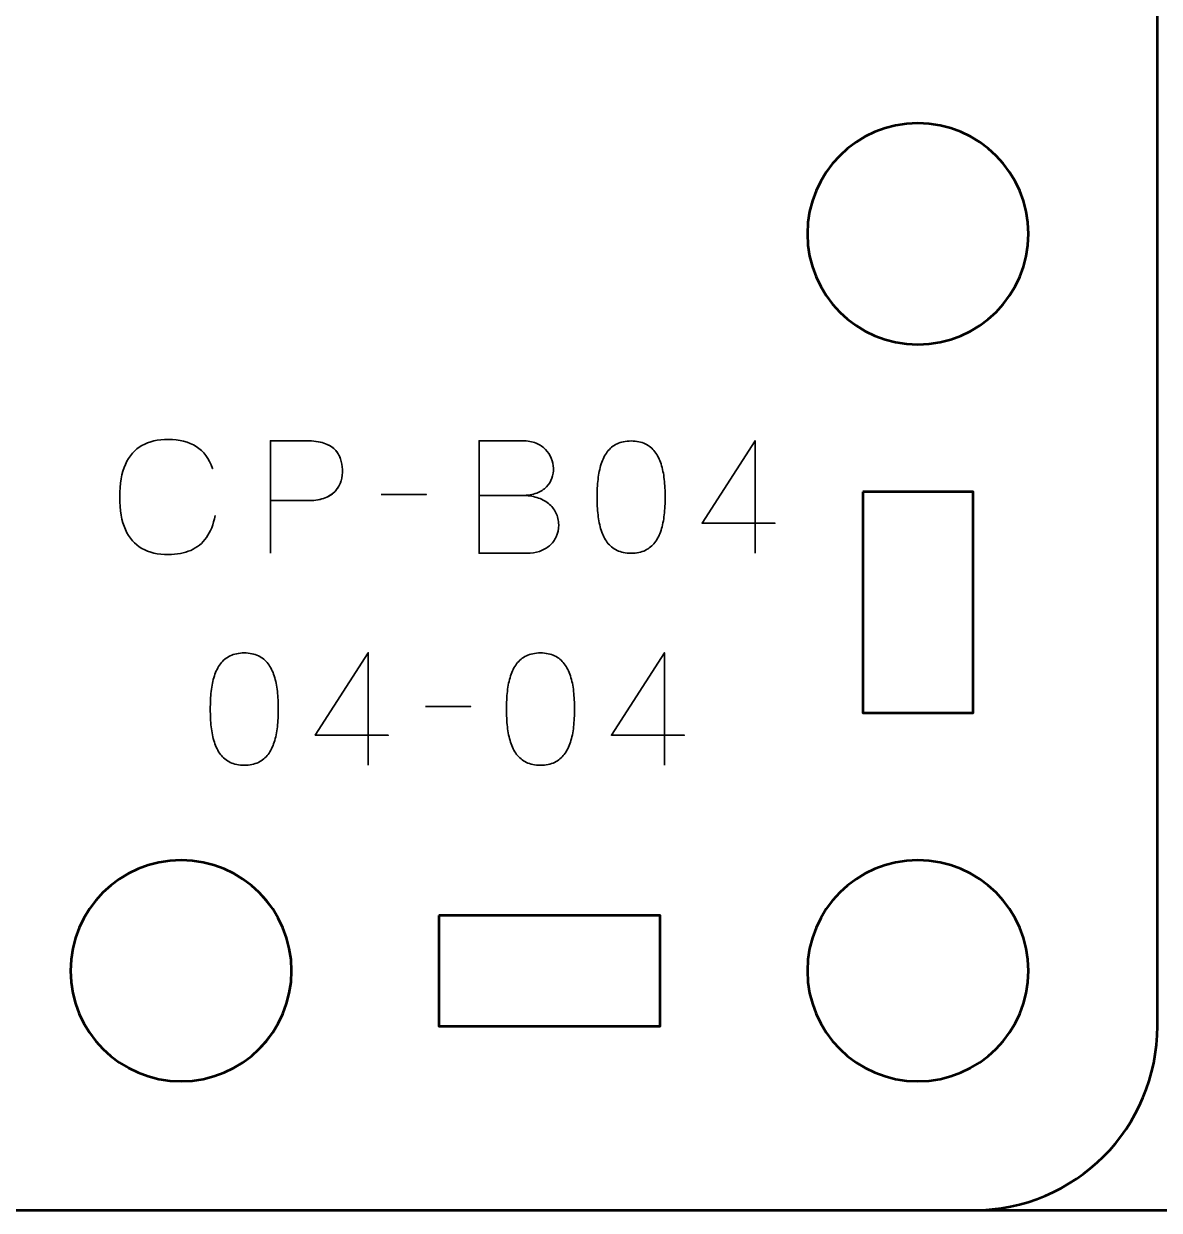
# Model space of a CAD drawing. Header units: centimetres. Extents: x -64.7 to 31.2, y -38.5 to 7.
# Drawn here: x 20.073 to 23.155, y -22.5 to -19.28 of the extents above; entities that cross this region are included whole.
import ezdxf

# ---------------------------------------------------------------- set-up
doc = ezdxf.new("R2010")
doc.units = ezdxf.units.CM
doc.header["$MEASUREMENT"] = 0
doc.layers.add('Layer 1', color=7, linetype='Continuous')

msp = doc.modelspace()

# ---------------------------------------------------------------- linework, layer by layer
at = {"layer": 'Layer 1', "color": 142, "lineweight": 53}
for points, knots in [([(16.35006, -7.19996), (16.35006, -7.19996), (30.64994, -7.19996), (30.64994, -7.19996), (30.64994, -7.19996), (30.92708, -7.19996), (31.15004, -7.42306), (31.15004, -7.70006), (31.15004, -7.70006), (31.15004, -7.70006), (31.15004, -21.99994), (31.15004, -21.99994), (31.15004, -21.99994), (31.15004, -22.27708), (30.92708, -22.50004), (30.64994, -22.50004), (30.64994, -22.50004), (30.64994, -22.50004), (16.35006, -22.50004), (16.35006, -22.50004), (16.35006, -22.50004), (16.07306, -22.50004), (15.84996, -22.27708), (15.84996, -21.99994), (15.84996, -21.99994), (15.84996, -21.99994), (15.84996, -7.70006), (15.84996, -7.70006), (15.84996, -7.70006), (15.84996, -7.42306), (16.07306, -7.19996), (16.35006, -7.19996)], [0, 0, 0, 0, 0.125, 0.125, 0.125, 0.125, 0.25, 0.25, 0.25, 0.25, 0.375, 0.375, 0.375, 0.375, 0.5, 0.5, 0.5, 0.5, 0.625, 0.625, 0.625, 0.625, 0.75, 0.75, 0.75, 0.75, 0.875, 0.875, 0.875, 0.875, 1, 1, 1, 1]), ([(20.8, -21.85001), (20.8, -22.01567), (20.66566, -22.15001), (20.5, -22.15001), (20.5, -22.15001), (20.33437, -22.15001), (20.19999, -22.01567), (20.19999, -21.85001), (20.19999, -21.85001), (20.19999, -21.68438), (20.33437, -21.55001), (20.5, -21.55001), (20.5, -21.55001), (20.66566, -21.55001), (20.8, -21.68438), (20.8, -21.85001)], [0, 0, 0, 0, 0.25, 0.25, 0.25, 0.25, 0.5, 0.5, 0.5, 0.5, 0.75, 0.75, 0.75, 0.75, 1, 1, 1, 1]), ([(22.79997, -21.85001), (22.79997, -22.01567), (22.66573, -22.15001), (22.49996, -22.15001), (22.49996, -22.15001), (22.3343, -22.15001), (22.19996, -22.01567), (22.19996, -21.85001), (22.19996, -21.85001), (22.19996, -21.68438), (22.3343, -21.55001), (22.49996, -21.55001), (22.49996, -21.55001), (22.66573, -21.55001), (22.79997, -21.68438), (22.79997, -21.85001)], [0, 0, 0, 0, 0.25, 0.25, 0.25, 0.25, 0.5, 0.5, 0.5, 0.5, 0.75, 0.75, 0.75, 0.75, 1, 1, 1, 1]), ([(21.20005, -21.69994), (21.20005, -21.69994), (21.80005, -21.69994), (21.80005, -21.69994), (21.80005, -21.69994), (21.80005, -21.69994), (21.80005, -21.99994), (21.80005, -21.99994), (21.80005, -21.99994), (21.80005, -21.99994), (21.20005, -21.99994), (21.20005, -21.99994), (21.20005, -21.99994), (21.20005, -21.99994), (21.20005, -21.69994), (21.20005, -21.69994)], [0, 0, 0, 0, 0.25, 0.25, 0.25, 0.25, 0.5, 0.5, 0.5, 0.5, 0.75, 0.75, 0.75, 0.75, 1, 1, 1, 1])]:
    msp.add_open_spline(points, degree=3, knots=knots, dxfattribs=at)
at = {"layer": 'Layer 1', "color": 232, "lineweight": 53}
for points, knots in [([(16.35008, -15.19999), (16.35008, -15.19999), (22.65005, -15.19999), (22.65005, -15.19999), (22.65005, -15.19999), (22.92702, -15.19999), (23.15001, -15.42308), (23.15001, -15.70008), (23.15001, -15.70008), (23.15001, -15.70008), (23.15001, -22.00005), (23.15001, -22.00005), (23.15001, -22.00005), (23.15001, -22.27702), (22.92702, -22.50001), (22.65005, -22.50001), (22.65005, -22.50001), (22.65005, -22.50001), (16.35008, -22.50001), (16.35008, -22.50001), (16.35008, -22.50001), (16.07308, -22.50001), (15.84999, -22.27702), (15.84999, -22.00005), (15.84999, -22.00005), (15.84999, -22.00005), (15.84999, -15.70008), (15.84999, -15.70008), (15.84999, -15.70008), (15.84999, -15.42308), (16.07308, -15.19999), (16.35008, -15.19999)], [0, 0, 0, 0, 0.125, 0.125, 0.125, 0.125, 0.25, 0.25, 0.25, 0.25, 0.375, 0.375, 0.375, 0.375, 0.5, 0.5, 0.5, 0.5, 0.625, 0.625, 0.625, 0.625, 0.75, 0.75, 0.75, 0.75, 0.875, 0.875, 0.875, 0.875, 1, 1, 1, 1]), ([(22.79998, -19.85001), (22.79998, -20.01568), (22.66575, -20.15001), (22.49998, -20.15001), (22.49998, -20.15001), (22.33431, -20.15001), (22.19998, -20.01568), (22.19998, -19.85001), (22.19998, -19.85001), (22.19998, -19.68438), (22.33431, -19.55001), (22.49998, -19.55001), (22.49998, -19.55001), (22.66575, -19.55001), (22.79998, -19.68438), (22.79998, -19.85001)], [0, 0, 0, 0, 0.25, 0.25, 0.25, 0.25, 0.5, 0.5, 0.5, 0.5, 0.75, 0.75, 0.75, 0.75, 1, 1, 1, 1]), ([(22.35005, -20.55006), (22.35005, -20.55006), (22.65005, -20.55006), (22.65005, -20.55006), (22.65005, -20.55006), (22.65005, -20.55006), (22.65005, -21.15007), (22.65005, -21.15007), (22.65005, -21.15007), (22.65005, -21.15007), (22.35005, -21.15007), (22.35005, -21.15007), (22.35005, -21.15007), (22.35005, -21.15007), (22.35005, -20.55006), (22.35005, -20.55006)], [0, 0, 0, 0, 0.25, 0.25, 0.25, 0.25, 0.5, 0.5, 0.5, 0.5, 0.75, 0.75, 0.75, 0.75, 1, 1, 1, 1]), ([(20.80001, -21.84998), (20.80001, -22.01575), (20.66568, -22.14998), (20.50001, -22.14998), (20.50001, -22.14998), (20.33438, -22.14998), (20.20001, -22.01575), (20.20001, -21.84998), (20.20001, -21.84998), (20.20001, -21.68431), (20.33438, -21.54998), (20.50001, -21.54998), (20.50001, -21.54998), (20.66568, -21.54998), (20.80001, -21.68431), (20.80001, -21.84998)], [0, 0, 0, 0, 0.25, 0.25, 0.25, 0.25, 0.5, 0.5, 0.5, 0.5, 0.75, 0.75, 0.75, 0.75, 1, 1, 1, 1]), ([(22.79998, -21.84998), (22.79998, -22.01575), (22.66575, -22.14998), (22.49998, -22.14998), (22.49998, -22.14998), (22.33431, -22.14998), (22.19998, -22.01575), (22.19998, -21.84998), (22.19998, -21.84998), (22.19998, -21.68431), (22.33431, -21.54998), (22.49998, -21.54998), (22.49998, -21.54998), (22.66575, -21.54998), (22.79998, -21.68431), (22.79998, -21.84998)], [0, 0, 0, 0, 0.25, 0.25, 0.25, 0.25, 0.5, 0.5, 0.5, 0.5, 0.75, 0.75, 0.75, 0.75, 1, 1, 1, 1]), ([(21.20006, -21.70005), (21.20006, -21.70005), (21.80007, -21.70005), (21.80007, -21.70005), (21.80007, -21.70005), (21.80007, -21.70005), (21.80007, -22.00005), (21.80007, -22.00005), (21.80007, -22.00005), (21.80007, -22.00005), (21.20006, -22.00005), (21.20006, -22.00005), (21.20006, -22.00005), (21.20006, -22.00005), (21.20006, -21.70005), (21.20006, -21.70005)], [0, 0, 0, 0, 0.25, 0.25, 0.25, 0.25, 0.5, 0.5, 0.5, 0.5, 0.75, 0.75, 0.75, 0.75, 1, 1, 1, 1])]:
    msp.add_open_spline(points, degree=3, knots=knots, dxfattribs=at)
at = {"layer": 'Layer 1', "color": 232, "lineweight": 35}
for points, knots in [([(20.59252, -20.61445), (20.588, -20.63865), (20.5801, -20.65862), (20.56902, -20.67428), (20.56902, -20.67428), (20.55788, -20.68988), (20.54362, -20.70145), (20.52627, -20.709), (20.52627, -20.709), (20.50898, -20.71655), (20.48866, -20.72036), (20.46552, -20.72029), (20.46552, -20.72029), (20.43737, -20.72036), (20.41345, -20.71492), (20.39383, -20.70385), (20.39383, -20.70385), (20.37422, -20.69284), (20.35926, -20.67584), (20.34896, -20.65277), (20.34896, -20.65277), (20.33866, -20.62969), (20.33351, -20.60013), (20.33344, -20.56408), (20.33344, -20.56408), (20.33351, -20.52817), (20.33866, -20.49867), (20.34896, -20.4756), (20.34896, -20.4756), (20.35926, -20.45253), (20.37422, -20.43546), (20.39383, -20.42438), (20.39383, -20.42438), (20.41345, -20.4133), (20.43737, -20.4078), (20.46552, -20.40787), (20.46552, -20.40787), (20.49565, -20.4078), (20.5209, -20.41422), (20.54122, -20.42713), (20.54122, -20.42713), (20.56147, -20.44004), (20.57636, -20.46001), (20.58574, -20.48703), (20.58574, -20.48703), (20.57636, -20.46001), (20.56147, -20.44004), (20.54122, -20.42713), (20.54122, -20.42713), (20.5209, -20.41422), (20.49565, -20.4078), (20.46552, -20.40787), (20.46552, -20.40787), (20.43737, -20.4078), (20.41345, -20.4133), (20.39383, -20.42438), (20.39383, -20.42438), (20.37422, -20.43546), (20.35926, -20.45253), (20.34896, -20.4756), (20.34896, -20.4756), (20.33866, -20.49867), (20.33351, -20.52817), (20.33344, -20.56408), (20.33344, -20.56408), (20.33351, -20.60013), (20.33866, -20.62969), (20.34896, -20.65277), (20.34896, -20.65277), (20.35926, -20.67584), (20.37422, -20.69284), (20.39383, -20.70385), (20.39383, -20.70385), (20.41345, -20.71492), (20.43737, -20.72036), (20.46552, -20.72029), (20.46552, -20.72029), (20.48866, -20.72036), (20.50898, -20.71655), (20.52627, -20.709), (20.52627, -20.709), (20.54362, -20.70145), (20.55788, -20.68988), (20.56902, -20.67428), (20.56902, -20.67428), (20.5801, -20.65862), (20.588, -20.63865), (20.59252, -20.61445)], [0, 0, 0, 0, 0.0454545, 0.0454545, 0.0454545, 0.0454545, 0.0909091, 0.0909091, 0.0909091, 0.0909091, 0.1363636, 0.1363636, 0.1363636, 0.1363636, 0.1818182, 0.1818182, 0.1818182, 0.1818182, 0.2272727, 0.2272727, 0.2272727, 0.2272727, 0.2727273, 0.2727273, 0.2727273, 0.2727273, 0.3181818, 0.3181818, 0.3181818, 0.3181818, 0.3636364, 0.3636364, 0.3636364, 0.3636364, 0.4090909, 0.4090909, 0.4090909, 0.4090909, 0.4545455, 0.4545455, 0.4545455, 0.4545455, 0.5, 0.5, 0.5, 0.5, 0.5454545, 0.5454545, 0.5454545, 0.5454545, 0.5909091, 0.5909091, 0.5909091, 0.5909091, 0.6363636, 0.6363636, 0.6363636, 0.6363636, 0.6818182, 0.6818182, 0.6818182, 0.6818182, 0.7272727, 0.7272727, 0.7272727, 0.7272727, 0.7727273, 0.7727273, 0.7727273, 0.7727273, 0.8181818, 0.8181818, 0.8181818, 0.8181818, 0.8636364, 0.8636364, 0.8636364, 0.8636364, 0.9090909, 0.9090909, 0.9090909, 0.9090909, 0.9545455, 0.9545455, 0.9545455, 0.9545455, 1, 1, 1, 1]), ([(20.74238, -20.7169), (20.74238, -20.7169), (20.74238, -20.41168), (20.74238, -20.41168), (20.74238, -20.41168), (20.74238, -20.41168), (20.83975, -20.41168), (20.83975, -20.41168), (20.83975, -20.41168), (20.85922, -20.41175), (20.87523, -20.41394), (20.88786, -20.41817), (20.88786, -20.41817), (20.90042, -20.42233), (20.9103, -20.42812), (20.91743, -20.43546), (20.91743, -20.43546), (20.92455, -20.44272), (20.92963, -20.45105), (20.93274, -20.46043), (20.93274, -20.46043), (20.93577, -20.46982), (20.93753, -20.47962), (20.93796, -20.49), (20.93796, -20.49), (20.93845, -20.50037), (20.93725, -20.51053), (20.93443, -20.5204), (20.93443, -20.5204), (20.93154, -20.53028), (20.92667, -20.53924), (20.91968, -20.54729), (20.91968, -20.54729), (20.91277, -20.55533), (20.90339, -20.56175), (20.8916, -20.56648), (20.8916, -20.56648), (20.87982, -20.57127), (20.86522, -20.57367), (20.84779, -20.57381), (20.84779, -20.57381), (20.84779, -20.57381), (20.74238, -20.57381), (20.74238, -20.57381), (20.74238, -20.57381), (20.74238, -20.57381), (20.84779, -20.57381), (20.84779, -20.57381), (20.84779, -20.57381), (20.86486, -20.57367), (20.87933, -20.57127), (20.89104, -20.56648), (20.89104, -20.56648), (20.90282, -20.56175), (20.91221, -20.55533), (20.91926, -20.54729), (20.91926, -20.54729), (20.92625, -20.53924), (20.93126, -20.53028), (20.93422, -20.5204), (20.93422, -20.5204), (20.93718, -20.51053), (20.93845, -20.50037), (20.93796, -20.49), (20.93796, -20.49), (20.93753, -20.47962), (20.93577, -20.46982), (20.9326, -20.46043), (20.9326, -20.46043), (20.92949, -20.45105), (20.92427, -20.44272), (20.91714, -20.43546), (20.91714, -20.43546), (20.90995, -20.42812), (20.90007, -20.42233), (20.88751, -20.41817), (20.88751, -20.41817), (20.87488, -20.41394), (20.85901, -20.41175), (20.83975, -20.41168), (20.83975, -20.41168), (20.83975, -20.41168), (20.74238, -20.41168), (20.74238, -20.41168), (20.74238, -20.41168), (20.74238, -20.41168), (20.74238, -20.7169), (20.74238, -20.7169)], [0, 0, 0, 0, 0.0454545, 0.0454545, 0.0454545, 0.0454545, 0.0909091, 0.0909091, 0.0909091, 0.0909091, 0.1363636, 0.1363636, 0.1363636, 0.1363636, 0.1818182, 0.1818182, 0.1818182, 0.1818182, 0.2272727, 0.2272727, 0.2272727, 0.2272727, 0.2727273, 0.2727273, 0.2727273, 0.2727273, 0.3181818, 0.3181818, 0.3181818, 0.3181818, 0.3636364, 0.3636364, 0.3636364, 0.3636364, 0.4090909, 0.4090909, 0.4090909, 0.4090909, 0.4545455, 0.4545455, 0.4545455, 0.4545455, 0.5, 0.5, 0.5, 0.5, 0.5454545, 0.5454545, 0.5454545, 0.5454545, 0.5909091, 0.5909091, 0.5909091, 0.5909091, 0.6363636, 0.6363636, 0.6363636, 0.6363636, 0.6818182, 0.6818182, 0.6818182, 0.6818182, 0.7272727, 0.7272727, 0.7272727, 0.7272727, 0.7727273, 0.7727273, 0.7727273, 0.7727273, 0.8181818, 0.8181818, 0.8181818, 0.8181818, 0.8636364, 0.8636364, 0.8636364, 0.8636364, 0.9090909, 0.9090909, 0.9090909, 0.9090909, 0.9545455, 0.9545455, 0.9545455, 0.9545455, 1, 1, 1, 1]), ([(21.30879, -20.55984), (21.30879, -20.55984), (21.42605, -20.55984), (21.42605, -20.55984), (21.42605, -20.55984), (21.44129, -20.55977), (21.45427, -20.55766), (21.46521, -20.55349), (21.46521, -20.55349), (21.47608, -20.5494), (21.48489, -20.54383), (21.49174, -20.53684), (21.49174, -20.53684), (21.49858, -20.52986), (21.50352, -20.52196), (21.50663, -20.51321), (21.50663, -20.51321), (21.50966, -20.50453), (21.51107, -20.4955), (21.51072, -20.48619), (21.51072, -20.48619), (21.51029, -20.47687), (21.50832, -20.46784), (21.50479, -20.45902), (21.50479, -20.45902), (21.50133, -20.4502), (21.49611, -20.44223), (21.48927, -20.4351), (21.48927, -20.4351), (21.48243, -20.42798), (21.47389, -20.42233), (21.46352, -20.41817), (21.46352, -20.41817), (21.45314, -20.41394), (21.44094, -20.41175), (21.4269, -20.41168), (21.4269, -20.41168), (21.4269, -20.41168), (21.30879, -20.41168), (21.30879, -20.41168), (21.30879, -20.41168), (21.30879, -20.41168), (21.30879, -20.7169), (21.30879, -20.7169), (21.30879, -20.7169), (21.30879, -20.7169), (21.43875, -20.7169), (21.43875, -20.7169), (21.43875, -20.7169), (21.45089, -20.7169), (21.46218, -20.71514), (21.47262, -20.71168), (21.47262, -20.71168), (21.48306, -20.70815), (21.49216, -20.70314), (21.50006, -20.69644), (21.50006, -20.69644), (21.5079, -20.68981), (21.51403, -20.68176), (21.51841, -20.67224), (21.51841, -20.67224), (21.52278, -20.66271), (21.52504, -20.65192), (21.52511, -20.63985), (21.52511, -20.63985), (21.52483, -20.62772), (21.52229, -20.61678), (21.51742, -20.60698), (21.51742, -20.60698), (21.51255, -20.59717), (21.50578, -20.58877), (21.49703, -20.58172), (21.49703, -20.58172), (21.48828, -20.57473), (21.47784, -20.5693), (21.46584, -20.56556), (21.46584, -20.56556), (21.45385, -20.56182), (21.44059, -20.55992), (21.42605, -20.55984), (21.42605, -20.55984), (21.44059, -20.55992), (21.45385, -20.56182), (21.46584, -20.56556), (21.46584, -20.56556), (21.47784, -20.5693), (21.48828, -20.57473), (21.49703, -20.58172), (21.49703, -20.58172), (21.50578, -20.58877), (21.51255, -20.59717), (21.51742, -20.60698), (21.51742, -20.60698), (21.52229, -20.61678), (21.52483, -20.62772), (21.52511, -20.63985), (21.52511, -20.63985), (21.52504, -20.65192), (21.52278, -20.66271), (21.51841, -20.67224), (21.51841, -20.67224), (21.51403, -20.68176), (21.5079, -20.68981), (21.50006, -20.69644), (21.50006, -20.69644), (21.49216, -20.70314), (21.48306, -20.70815), (21.47262, -20.71168), (21.47262, -20.71168), (21.46218, -20.71514), (21.45089, -20.7169), (21.43875, -20.7169), (21.43875, -20.7169), (21.43875, -20.7169), (21.30879, -20.7169), (21.30879, -20.7169), (21.30879, -20.7169), (21.30879, -20.7169), (21.30879, -20.41168), (21.30879, -20.41168), (21.30879, -20.41168), (21.30879, -20.41168), (21.4269, -20.41168), (21.4269, -20.41168), (21.4269, -20.41168), (21.44094, -20.41175), (21.45314, -20.41394), (21.46352, -20.41817), (21.46352, -20.41817), (21.47389, -20.42233), (21.48243, -20.42798), (21.48927, -20.4351), (21.48927, -20.4351), (21.49611, -20.44223), (21.50133, -20.4502), (21.50479, -20.45902), (21.50479, -20.45902), (21.50832, -20.46784), (21.51029, -20.47687), (21.51072, -20.48619), (21.51072, -20.48619), (21.51107, -20.4955), (21.50966, -20.50453), (21.50663, -20.51321), (21.50663, -20.51321), (21.50352, -20.52196), (21.49858, -20.52986), (21.49174, -20.53684), (21.49174, -20.53684), (21.48489, -20.54383), (21.47608, -20.5494), (21.46521, -20.55349), (21.46521, -20.55349), (21.45427, -20.55766), (21.44129, -20.55977), (21.42605, -20.55984), (21.42605, -20.55984), (21.42605, -20.55984), (21.30879, -20.55984), (21.30879, -20.55984)], [0, 0, 0, 0, 0.025, 0.025, 0.025, 0.025, 0.05, 0.05, 0.05, 0.05, 0.075, 0.075, 0.075, 0.075, 0.1, 0.1, 0.1, 0.1, 0.125, 0.125, 0.125, 0.125, 0.15, 0.15, 0.15, 0.15, 0.175, 0.175, 0.175, 0.175, 0.2, 0.2, 0.2, 0.2, 0.225, 0.225, 0.225, 0.225, 0.25, 0.25, 0.25, 0.25, 0.275, 0.275, 0.275, 0.275, 0.3, 0.3, 0.3, 0.3, 0.325, 0.325, 0.325, 0.325, 0.35, 0.35, 0.35, 0.35, 0.375, 0.375, 0.375, 0.375, 0.4, 0.4, 0.4, 0.4, 0.425, 0.425, 0.425, 0.425, 0.45, 0.45, 0.45, 0.45, 0.475, 0.475, 0.475, 0.475, 0.5, 0.5, 0.5, 0.5, 0.525, 0.525, 0.525, 0.525, 0.55, 0.55, 0.55, 0.55, 0.575, 0.575, 0.575, 0.575, 0.6, 0.6, 0.6, 0.6, 0.625, 0.625, 0.625, 0.625, 0.65, 0.65, 0.65, 0.65, 0.675, 0.675, 0.675, 0.675, 0.7, 0.7, 0.7, 0.7, 0.725, 0.725, 0.725, 0.725, 0.75, 0.75, 0.75, 0.75, 0.775, 0.775, 0.775, 0.775, 0.8, 0.8, 0.8, 0.8, 0.825, 0.825, 0.825, 0.825, 0.85, 0.85, 0.85, 0.85, 0.875, 0.875, 0.875, 0.875, 0.9, 0.9, 0.9, 0.9, 0.925, 0.925, 0.925, 0.925, 0.95, 0.95, 0.95, 0.95, 0.975, 0.975, 0.975, 0.975, 1, 1, 1, 1]), ([(21.72154, -20.7169), (21.73635, -20.71683), (21.74912, -20.71422), (21.75978, -20.70914), (21.75978, -20.70914), (21.77036, -20.70406), (21.77918, -20.69679), (21.78623, -20.68755), (21.78623, -20.68755), (21.79322, -20.67824), (21.79872, -20.66723), (21.80281, -20.65453), (21.80281, -20.65453), (21.80684, -20.64183), (21.80973, -20.62793), (21.81135, -20.61269), (21.81135, -20.61269), (21.81305, -20.59745), (21.81389, -20.58143), (21.81382, -20.5645), (21.81382, -20.5645), (21.81389, -20.54764), (21.81305, -20.53162), (21.81135, -20.51645), (21.81135, -20.51645), (21.80973, -20.50128), (21.80684, -20.48731), (21.80281, -20.47461), (21.80281, -20.47461), (21.79872, -20.46198), (21.79322, -20.45098), (21.78623, -20.44159), (21.78623, -20.44159), (21.77918, -20.43228), (21.77036, -20.42501), (21.75978, -20.41993), (21.75978, -20.41993), (21.74912, -20.41478), (21.73635, -20.41217), (21.72154, -20.4121), (21.72154, -20.4121), (21.70672, -20.41217), (21.69395, -20.41478), (21.68329, -20.41993), (21.68329, -20.41993), (21.67271, -20.42501), (21.66389, -20.43228), (21.65684, -20.44159), (21.65684, -20.44159), (21.64985, -20.45098), (21.64435, -20.46198), (21.64026, -20.47461), (21.64026, -20.47461), (21.63623, -20.48731), (21.63334, -20.50128), (21.63172, -20.51645), (21.63172, -20.51645), (21.63003, -20.53162), (21.62918, -20.54764), (21.62925, -20.5645), (21.62925, -20.5645), (21.62918, -20.58143), (21.63003, -20.59745), (21.63172, -20.61269), (21.63172, -20.61269), (21.63334, -20.62793), (21.63623, -20.64183), (21.64026, -20.65453), (21.64026, -20.65453), (21.64435, -20.66723), (21.64985, -20.67824), (21.65684, -20.68755), (21.65684, -20.68755), (21.66389, -20.69679), (21.67271, -20.70406), (21.68329, -20.70914), (21.68329, -20.70914), (21.69395, -20.71422), (21.70672, -20.71683), (21.72154, -20.7169)], [0, 0, 0, 0, 0.05, 0.05, 0.05, 0.05, 0.1, 0.1, 0.1, 0.1, 0.15, 0.15, 0.15, 0.15, 0.2, 0.2, 0.2, 0.2, 0.25, 0.25, 0.25, 0.25, 0.3, 0.3, 0.3, 0.3, 0.35, 0.35, 0.35, 0.35, 0.4, 0.4, 0.4, 0.4, 0.45, 0.45, 0.45, 0.45, 0.5, 0.5, 0.5, 0.5, 0.55, 0.55, 0.55, 0.55, 0.6, 0.6, 0.6, 0.6, 0.65, 0.65, 0.65, 0.65, 0.7, 0.7, 0.7, 0.7, 0.75, 0.75, 0.75, 0.75, 0.8, 0.8, 0.8, 0.8, 0.85, 0.85, 0.85, 0.85, 0.9, 0.9, 0.9, 0.9, 0.95, 0.95, 0.95, 0.95, 1, 1, 1, 1]), ([(21.72154, -20.7169), (21.73635, -20.71683), (21.74912, -20.71422), (21.75978, -20.70914), (21.75978, -20.70914), (21.77036, -20.70406), (21.77918, -20.69679), (21.78623, -20.68755), (21.78623, -20.68755), (21.79322, -20.67824), (21.79872, -20.66723), (21.80281, -20.65453), (21.80281, -20.65453), (21.80684, -20.64183), (21.80973, -20.62793), (21.81135, -20.61269), (21.81135, -20.61269), (21.81305, -20.59745), (21.81389, -20.58143), (21.81382, -20.5645), (21.81382, -20.5645), (21.81389, -20.54764), (21.81305, -20.53162), (21.81135, -20.51645), (21.81135, -20.51645), (21.80973, -20.50128), (21.80684, -20.48731), (21.80281, -20.47461), (21.80281, -20.47461), (21.79872, -20.46198), (21.79322, -20.45098), (21.78623, -20.44159), (21.78623, -20.44159), (21.77918, -20.43228), (21.77036, -20.42501), (21.75978, -20.41993), (21.75978, -20.41993), (21.74912, -20.41478), (21.73635, -20.41217), (21.72154, -20.4121), (21.72154, -20.4121), (21.70672, -20.41217), (21.69395, -20.41478), (21.68329, -20.41993), (21.68329, -20.41993), (21.67271, -20.42501), (21.66389, -20.43228), (21.65684, -20.44159), (21.65684, -20.44159), (21.64985, -20.45098), (21.64435, -20.46198), (21.64026, -20.47461), (21.64026, -20.47461), (21.63623, -20.48731), (21.63334, -20.50128), (21.63172, -20.51645), (21.63172, -20.51645), (21.63003, -20.53162), (21.62918, -20.54764), (21.62925, -20.5645), (21.62925, -20.5645), (21.62918, -20.58143), (21.63003, -20.59745), (21.63172, -20.61269), (21.63172, -20.61269), (21.63334, -20.62793), (21.63623, -20.64183), (21.64026, -20.65453), (21.64026, -20.65453), (21.64435, -20.66723), (21.64985, -20.67824), (21.65684, -20.68755), (21.65684, -20.68755), (21.66389, -20.69679), (21.67271, -20.70406), (21.68329, -20.70914), (21.68329, -20.70914), (21.69395, -20.71422), (21.70672, -20.71683), (21.72154, -20.7169)], [0, 0, 0, 0, 0.05, 0.05, 0.05, 0.05, 0.1, 0.1, 0.1, 0.1, 0.15, 0.15, 0.15, 0.15, 0.2, 0.2, 0.2, 0.2, 0.25, 0.25, 0.25, 0.25, 0.3, 0.3, 0.3, 0.3, 0.35, 0.35, 0.35, 0.35, 0.4, 0.4, 0.4, 0.4, 0.45, 0.45, 0.45, 0.45, 0.5, 0.5, 0.5, 0.5, 0.55, 0.55, 0.55, 0.55, 0.6, 0.6, 0.6, 0.6, 0.65, 0.65, 0.65, 0.65, 0.7, 0.7, 0.7, 0.7, 0.75, 0.75, 0.75, 0.75, 0.8, 0.8, 0.8, 0.8, 0.85, 0.85, 0.85, 0.85, 0.9, 0.9, 0.9, 0.9, 0.95, 0.95, 0.95, 0.95, 1, 1, 1, 1]), ([(22.05808, -20.7169), (22.05808, -20.7169), (22.05808, -20.41168), (22.05808, -20.41168), (22.05808, -20.41168), (22.05808, -20.41168), (21.91415, -20.63562), (21.91415, -20.63562), (21.91415, -20.63562), (21.91415, -20.63562), (22.11227, -20.63562), (22.11227, -20.63562), (22.11227, -20.63562), (22.11227, -20.63562), (21.91415, -20.63562), (21.91415, -20.63562), (21.91415, -20.63562), (21.91415, -20.63562), (22.05808, -20.41168), (22.05808, -20.41168), (22.05808, -20.41168), (22.05808, -20.41168), (22.05808, -20.7169), (22.05808, -20.7169)], [0, 0, 0, 0, 0.1666667, 0.1666667, 0.1666667, 0.1666667, 0.3333333, 0.3333333, 0.3333333, 0.3333333, 0.5, 0.5, 0.5, 0.5, 0.6666667, 0.6666667, 0.6666667, 0.6666667, 0.8333333, 0.8333333, 0.8333333, 0.8333333, 1, 1, 1, 1]), ([(21.04294, -20.5573), (21.04294, -20.5573), (21.16613, -20.5573), (21.16613, -20.5573), (21.16613, -20.5573), (21.16613, -20.5573), (21.04294, -20.5573), (21.04294, -20.5573)], [0, 0, 0, 0, 0.5, 0.5, 0.5, 0.5, 1, 1, 1, 1]), ([(20.67168, -21.29221), (20.68649, -21.29214), (20.69926, -21.28953), (20.70992, -21.28445), (20.70992, -21.28445), (20.7205, -21.27937), (20.72932, -21.2721), (20.73637, -21.26286), (20.73637, -21.26286), (20.74336, -21.25355), (20.74886, -21.24254), (20.75295, -21.22984), (20.75295, -21.22984), (20.75698, -21.21714), (20.75987, -21.20324), (20.76149, -21.188), (20.76149, -21.188), (20.76319, -21.17276), (20.76403, -21.15674), (20.76396, -21.13981), (20.76396, -21.13981), (20.76403, -21.12295), (20.76319, -21.10693), (20.76149, -21.09176), (20.76149, -21.09176), (20.75987, -21.07659), (20.75698, -21.06262), (20.75295, -21.04992), (20.75295, -21.04992), (20.74886, -21.03729), (20.74336, -21.02629), (20.73637, -21.0169), (20.73637, -21.0169), (20.72932, -21.00759), (20.7205, -21.00032), (20.70992, -20.99524), (20.70992, -20.99524), (20.69926, -20.99009), (20.68649, -20.98748), (20.67168, -20.98741), (20.67168, -20.98741), (20.65686, -20.98748), (20.64409, -20.99009), (20.63343, -20.99524), (20.63343, -20.99524), (20.62285, -21.00032), (20.61403, -21.00759), (20.60698, -21.0169), (20.60698, -21.0169), (20.59999, -21.02629), (20.59449, -21.03729), (20.5904, -21.04992), (20.5904, -21.04992), (20.58637, -21.06262), (20.58348, -21.07659), (20.58186, -21.09176), (20.58186, -21.09176), (20.58017, -21.10693), (20.57932, -21.12295), (20.57939, -21.13981), (20.57939, -21.13981), (20.57932, -21.15674), (20.58017, -21.17276), (20.58186, -21.188), (20.58186, -21.188), (20.58348, -21.20324), (20.58637, -21.21714), (20.5904, -21.22984), (20.5904, -21.22984), (20.59449, -21.24254), (20.59999, -21.25355), (20.60698, -21.26286), (20.60698, -21.26286), (20.61403, -21.2721), (20.62285, -21.27937), (20.63343, -21.28445), (20.63343, -21.28445), (20.64409, -21.28953), (20.65686, -21.29214), (20.67168, -21.29221)], [0, 0, 0, 0, 0.05, 0.05, 0.05, 0.05, 0.1, 0.1, 0.1, 0.1, 0.15, 0.15, 0.15, 0.15, 0.2, 0.2, 0.2, 0.2, 0.25, 0.25, 0.25, 0.25, 0.3, 0.3, 0.3, 0.3, 0.35, 0.35, 0.35, 0.35, 0.4, 0.4, 0.4, 0.4, 0.45, 0.45, 0.45, 0.45, 0.5, 0.5, 0.5, 0.5, 0.55, 0.55, 0.55, 0.55, 0.6, 0.6, 0.6, 0.6, 0.65, 0.65, 0.65, 0.65, 0.7, 0.7, 0.7, 0.7, 0.75, 0.75, 0.75, 0.75, 0.8, 0.8, 0.8, 0.8, 0.85, 0.85, 0.85, 0.85, 0.9, 0.9, 0.9, 0.9, 0.95, 0.95, 0.95, 0.95, 1, 1, 1, 1]), ([(20.67168, -21.29221), (20.68649, -21.29214), (20.69926, -21.28953), (20.70992, -21.28445), (20.70992, -21.28445), (20.7205, -21.27937), (20.72932, -21.2721), (20.73637, -21.26286), (20.73637, -21.26286), (20.74336, -21.25355), (20.74886, -21.24254), (20.75295, -21.22984), (20.75295, -21.22984), (20.75698, -21.21714), (20.75987, -21.20324), (20.76149, -21.188), (20.76149, -21.188), (20.76319, -21.17276), (20.76403, -21.15674), (20.76396, -21.13981), (20.76396, -21.13981), (20.76403, -21.12295), (20.76319, -21.10693), (20.76149, -21.09176), (20.76149, -21.09176), (20.75987, -21.07659), (20.75698, -21.06262), (20.75295, -21.04992), (20.75295, -21.04992), (20.74886, -21.03729), (20.74336, -21.02629), (20.73637, -21.0169), (20.73637, -21.0169), (20.72932, -21.00759), (20.7205, -21.00032), (20.70992, -20.99524), (20.70992, -20.99524), (20.69926, -20.99009), (20.68649, -20.98748), (20.67168, -20.98741), (20.67168, -20.98741), (20.65686, -20.98748), (20.64409, -20.99009), (20.63343, -20.99524), (20.63343, -20.99524), (20.62285, -21.00032), (20.61403, -21.00759), (20.60698, -21.0169), (20.60698, -21.0169), (20.59999, -21.02629), (20.59449, -21.03729), (20.5904, -21.04992), (20.5904, -21.04992), (20.58637, -21.06262), (20.58348, -21.07659), (20.58186, -21.09176), (20.58186, -21.09176), (20.58017, -21.10693), (20.57932, -21.12295), (20.57939, -21.13981), (20.57939, -21.13981), (20.57932, -21.15674), (20.58017, -21.17276), (20.58186, -21.188), (20.58186, -21.188), (20.58348, -21.20324), (20.58637, -21.21714), (20.5904, -21.22984), (20.5904, -21.22984), (20.59449, -21.24254), (20.59999, -21.25355), (20.60698, -21.26286), (20.60698, -21.26286), (20.61403, -21.2721), (20.62285, -21.27937), (20.63343, -21.28445), (20.63343, -21.28445), (20.64409, -21.28953), (20.65686, -21.29214), (20.67168, -21.29221)], [0, 0, 0, 0, 0.05, 0.05, 0.05, 0.05, 0.1, 0.1, 0.1, 0.1, 0.15, 0.15, 0.15, 0.15, 0.2, 0.2, 0.2, 0.2, 0.25, 0.25, 0.25, 0.25, 0.3, 0.3, 0.3, 0.3, 0.35, 0.35, 0.35, 0.35, 0.4, 0.4, 0.4, 0.4, 0.45, 0.45, 0.45, 0.45, 0.5, 0.5, 0.5, 0.5, 0.55, 0.55, 0.55, 0.55, 0.6, 0.6, 0.6, 0.6, 0.65, 0.65, 0.65, 0.65, 0.7, 0.7, 0.7, 0.7, 0.75, 0.75, 0.75, 0.75, 0.8, 0.8, 0.8, 0.8, 0.85, 0.85, 0.85, 0.85, 0.9, 0.9, 0.9, 0.9, 0.95, 0.95, 0.95, 0.95, 1, 1, 1, 1]), ([(21.00822, -21.29221), (21.00822, -21.29221), (21.00822, -20.98699), (21.00822, -20.98699), (21.00822, -20.98699), (21.00822, -20.98699), (20.86429, -21.21093), (20.86429, -21.21093), (20.86429, -21.21093), (20.86429, -21.21093), (21.06241, -21.21093), (21.06241, -21.21093), (21.06241, -21.21093), (21.06241, -21.21093), (20.86429, -21.21093), (20.86429, -21.21093), (20.86429, -21.21093), (20.86429, -21.21093), (21.00822, -20.98699), (21.00822, -20.98699), (21.00822, -20.98699), (21.00822, -20.98699), (21.00822, -21.29221), (21.00822, -21.29221)], [0, 0, 0, 0, 0.1666667, 0.1666667, 0.1666667, 0.1666667, 0.3333333, 0.3333333, 0.3333333, 0.3333333, 0.5, 0.5, 0.5, 0.5, 0.6666667, 0.6666667, 0.6666667, 0.6666667, 0.8333333, 0.8333333, 0.8333333, 0.8333333, 1, 1, 1, 1]), ([(21.47558, -21.29221), (21.49039, -21.29214), (21.50316, -21.28953), (21.51382, -21.28445), (21.51382, -21.28445), (21.5244, -21.27937), (21.53322, -21.2721), (21.54027, -21.26286), (21.54027, -21.26286), (21.54726, -21.25355), (21.55276, -21.24254), (21.55685, -21.22984), (21.55685, -21.22984), (21.56088, -21.21714), (21.56377, -21.20324), (21.56539, -21.188), (21.56539, -21.188), (21.56709, -21.17276), (21.56793, -21.15674), (21.56786, -21.13981), (21.56786, -21.13981), (21.56793, -21.12295), (21.56709, -21.10693), (21.56539, -21.09176), (21.56539, -21.09176), (21.56377, -21.07659), (21.56088, -21.06262), (21.55685, -21.04992), (21.55685, -21.04992), (21.55276, -21.03729), (21.54726, -21.02629), (21.54027, -21.0169), (21.54027, -21.0169), (21.53322, -21.00759), (21.5244, -21.00032), (21.51382, -20.99524), (21.51382, -20.99524), (21.50316, -20.99009), (21.49039, -20.98748), (21.47558, -20.98741), (21.47558, -20.98741), (21.46076, -20.98748), (21.44799, -20.99009), (21.43733, -20.99524), (21.43733, -20.99524), (21.42675, -21.00032), (21.41793, -21.00759), (21.41088, -21.0169), (21.41088, -21.0169), (21.40389, -21.02629), (21.39839, -21.03729), (21.3943, -21.04992), (21.3943, -21.04992), (21.39027, -21.06262), (21.38738, -21.07659), (21.38576, -21.09176), (21.38576, -21.09176), (21.38407, -21.10693), (21.38322, -21.12295), (21.38329, -21.13981), (21.38329, -21.13981), (21.38322, -21.15674), (21.38407, -21.17276), (21.38576, -21.188), (21.38576, -21.188), (21.38738, -21.20324), (21.39027, -21.21714), (21.3943, -21.22984), (21.3943, -21.22984), (21.39839, -21.24254), (21.40389, -21.25355), (21.41088, -21.26286), (21.41088, -21.26286), (21.41793, -21.2721), (21.42675, -21.27937), (21.43733, -21.28445), (21.43733, -21.28445), (21.44799, -21.28953), (21.46076, -21.29214), (21.47558, -21.29221)], [0, 0, 0, 0, 0.05, 0.05, 0.05, 0.05, 0.1, 0.1, 0.1, 0.1, 0.15, 0.15, 0.15, 0.15, 0.2, 0.2, 0.2, 0.2, 0.25, 0.25, 0.25, 0.25, 0.3, 0.3, 0.3, 0.3, 0.35, 0.35, 0.35, 0.35, 0.4, 0.4, 0.4, 0.4, 0.45, 0.45, 0.45, 0.45, 0.5, 0.5, 0.5, 0.5, 0.55, 0.55, 0.55, 0.55, 0.6, 0.6, 0.6, 0.6, 0.65, 0.65, 0.65, 0.65, 0.7, 0.7, 0.7, 0.7, 0.75, 0.75, 0.75, 0.75, 0.8, 0.8, 0.8, 0.8, 0.85, 0.85, 0.85, 0.85, 0.9, 0.9, 0.9, 0.9, 0.95, 0.95, 0.95, 0.95, 1, 1, 1, 1]), ([(21.47558, -21.29221), (21.49039, -21.29214), (21.50316, -21.28953), (21.51382, -21.28445), (21.51382, -21.28445), (21.5244, -21.27937), (21.53322, -21.2721), (21.54027, -21.26286), (21.54027, -21.26286), (21.54726, -21.25355), (21.55276, -21.24254), (21.55685, -21.22984), (21.55685, -21.22984), (21.56088, -21.21714), (21.56377, -21.20324), (21.56539, -21.188), (21.56539, -21.188), (21.56709, -21.17276), (21.56793, -21.15674), (21.56786, -21.13981), (21.56786, -21.13981), (21.56793, -21.12295), (21.56709, -21.10693), (21.56539, -21.09176), (21.56539, -21.09176), (21.56377, -21.07659), (21.56088, -21.06262), (21.55685, -21.04992), (21.55685, -21.04992), (21.55276, -21.03729), (21.54726, -21.02629), (21.54027, -21.0169), (21.54027, -21.0169), (21.53322, -21.00759), (21.5244, -21.00032), (21.51382, -20.99524), (21.51382, -20.99524), (21.50316, -20.99009), (21.49039, -20.98748), (21.47558, -20.98741), (21.47558, -20.98741), (21.46076, -20.98748), (21.44799, -20.99009), (21.43733, -20.99524), (21.43733, -20.99524), (21.42675, -21.00032), (21.41793, -21.00759), (21.41088, -21.0169), (21.41088, -21.0169), (21.40389, -21.02629), (21.39839, -21.03729), (21.3943, -21.04992), (21.3943, -21.04992), (21.39027, -21.06262), (21.38738, -21.07659), (21.38576, -21.09176), (21.38576, -21.09176), (21.38407, -21.10693), (21.38322, -21.12295), (21.38329, -21.13981), (21.38329, -21.13981), (21.38322, -21.15674), (21.38407, -21.17276), (21.38576, -21.188), (21.38576, -21.188), (21.38738, -21.20324), (21.39027, -21.21714), (21.3943, -21.22984), (21.3943, -21.22984), (21.39839, -21.24254), (21.40389, -21.25355), (21.41088, -21.26286), (21.41088, -21.26286), (21.41793, -21.2721), (21.42675, -21.27937), (21.43733, -21.28445), (21.43733, -21.28445), (21.44799, -21.28953), (21.46076, -21.29214), (21.47558, -21.29221)], [0, 0, 0, 0, 0.05, 0.05, 0.05, 0.05, 0.1, 0.1, 0.1, 0.1, 0.15, 0.15, 0.15, 0.15, 0.2, 0.2, 0.2, 0.2, 0.25, 0.25, 0.25, 0.25, 0.3, 0.3, 0.3, 0.3, 0.35, 0.35, 0.35, 0.35, 0.4, 0.4, 0.4, 0.4, 0.45, 0.45, 0.45, 0.45, 0.5, 0.5, 0.5, 0.5, 0.55, 0.55, 0.55, 0.55, 0.6, 0.6, 0.6, 0.6, 0.65, 0.65, 0.65, 0.65, 0.7, 0.7, 0.7, 0.7, 0.75, 0.75, 0.75, 0.75, 0.8, 0.8, 0.8, 0.8, 0.85, 0.85, 0.85, 0.85, 0.9, 0.9, 0.9, 0.9, 0.95, 0.95, 0.95, 0.95, 1, 1, 1, 1]), ([(21.81212, -21.29221), (21.81212, -21.29221), (21.81212, -20.98699), (21.81212, -20.98699), (21.81212, -20.98699), (21.81212, -20.98699), (21.66819, -21.21093), (21.66819, -21.21093), (21.66819, -21.21093), (21.66819, -21.21093), (21.86631, -21.21093), (21.86631, -21.21093), (21.86631, -21.21093), (21.86631, -21.21093), (21.66819, -21.21093), (21.66819, -21.21093), (21.66819, -21.21093), (21.66819, -21.21093), (21.81212, -20.98699), (21.81212, -20.98699), (21.81212, -20.98699), (21.81212, -20.98699), (21.81212, -21.29221), (21.81212, -21.29221)], [0, 0, 0, 0, 0.1666667, 0.1666667, 0.1666667, 0.1666667, 0.3333333, 0.3333333, 0.3333333, 0.3333333, 0.5, 0.5, 0.5, 0.5, 0.6666667, 0.6666667, 0.6666667, 0.6666667, 0.8333333, 0.8333333, 0.8333333, 0.8333333, 1, 1, 1, 1]), ([(21.16316, -21.13261), (21.16316, -21.13261), (21.28635, -21.13261), (21.28635, -21.13261), (21.28635, -21.13261), (21.28635, -21.13261), (21.16316, -21.13261), (21.16316, -21.13261)], [0, 0, 0, 0, 0.5, 0.5, 0.5, 0.5, 1, 1, 1, 1])]:
    msp.add_open_spline(points, degree=3, knots=knots, dxfattribs=at)

doc.saveas('drawing.dxf')
